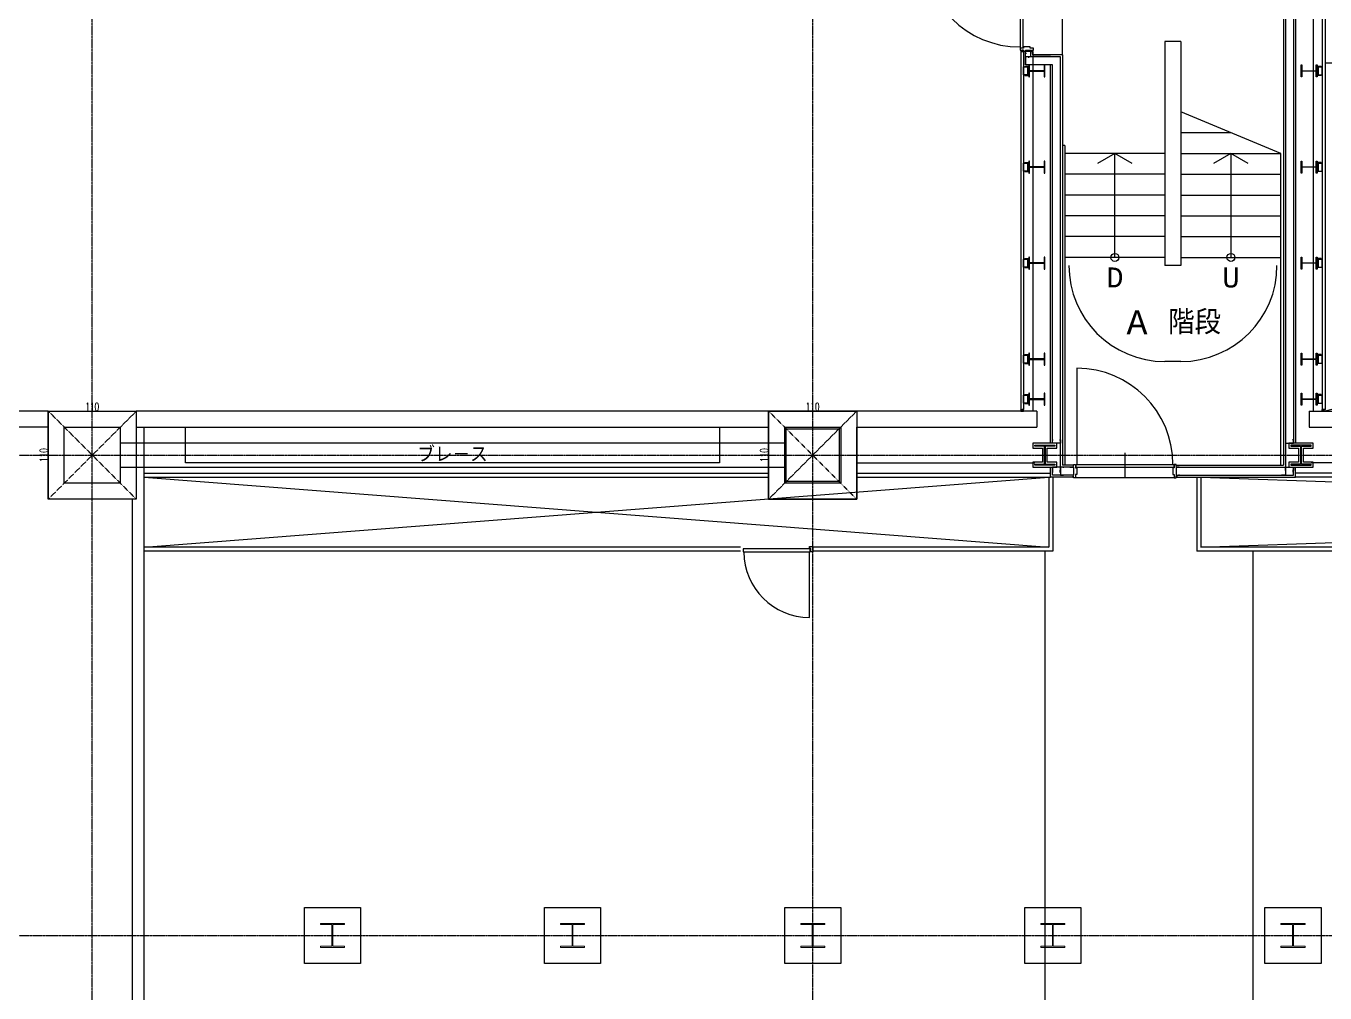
# Model space of a CAD drawing. Header units: millimetres. Extents: x -21841 to 195597, y -1659 to 112111.
# Drawn here: x 1777 to 3400, y 18078 to 19286 of the extents above; entities that cross this region are included whole.
import ezdxf
from ezdxf.enums import TextEntityAlignment as Align

# ---------------------------------------------------------------- set-up
doc = ezdxf.new("R2010")
doc.units = ezdxf.units.MM
doc.linetypes.add('X-N-FAB-L10$0$COL-CEN-LIN', pattern=[3.25, 2.5, -0.25, 0.25, -0.25])
doc.linetypes.add('X-N-FAB-L10$0$HIDDEN', pattern=[0.375, 0.25, -0.125])
for name, color, linetype in [('0-FMCS', 6, 'Continuous'), ('0-XREF', 7, 'Continuous'), ('X-N-FAB-L10$0$0-NC', 8, 'Continuous'), ('X-N-FAB-L10$0$0-ND', 8, 'Continuous'), ('X-N-FAB-L10$0$08', 8, 'Continuous'), ('X-N-FAB-L10$0$CCL', 8, 'X-N-FAB-L10$0$COL-CEN-LIN'), ('X-N-FAB-L10$0$COL', 8, 'Continuous'), ('X-N-FAB-L10$0$COL-S', 8, 'Continuous'), ('X-N-FAB-L10$0$WALL-P', 8, 'Continuous'), ('X-N-FAB-L10$0$WALL-RC', 8, 'Continuous')]:
    doc.layers.add(name, color=color, linetype=linetype)
doc.layers.add('X-N-FAB-L10$0$STEEL1', color=8, linetype='Continuous', lineweight=0)
doc.styles.add('X-N-FAB-L10$0$ATS', font='monotxt.shx', dxfattribs={"bigfont": 'BIGFONT.shx'})
doc.styles.add('X-N-FAB-L10$0$CHINA', font='simplex.shx', dxfattribs={"width": 0.75, "bigfont": 'chineset.shx'})
doc.styles.add('X-N-FAB-L10$0$COL-NUM', font='romanc')
doc.styles.add('X-N-FAB-L10$0$DIM', font='simplex.shx', dxfattribs={"width": 0.67, "bigfont": 'chineset.shx'})
doc.dimstyles.new('X-N-FAB-L10$0$JJP_005_defpoint', dxfattribs={"dimtxt": 20, "dimasz": 0.5, "dimexe": 0.5, "dimexo": 0.5, "dimgap": 0.5, "dimtad": 1, "dimdsep": 46, "dimtxsty": 'X-N-FAB-L10$0$DIM', "dimblk": 'X-N-FAB-L10$0$_None', "dimcen": 10, "dimclrd": 256, "dimclre": 256, "dimclrt": 256, "dimadec": 0, "dimazin": 0, "dimtfac": 1, "dimtix": 1, "dimtmove": 2, "dimatfit": 3, "dimldrblk": 'X-N-FAB-L10$0$_None', "dimfxl": 0.5, "dimtolj": 1, "dimtzin": 0, "dimarcsym": 0})

# ---------------------------------------------------------------- blocks, each defined once
blk = doc.blocks.new('*D1135')
at = {"layer": 'DEFPOINTS', "lineweight": -2, "transparency": 16777216}
blk.add_line((1805, 18805), (1915, 18805), dxfattribs=at)
at = {"layer": 'DEFPOINTS', "color": 0, "transparency": 16777216}
for p in [(1805, 18805), (1915, 18805), (1915, 18805)]:
    blk.add_point(p, dxfattribs=at)
at = {"layer": 'DEFPOINTS', "transparency": 16777216, "insert": (1860, 18810.5), "char_height": 10, "attachment_point": 5, "style": 'X-N-FAB-L10$0$DIM'}
blk.add_mtext('\\A1;110', dxfattribs=at)
blk = doc.blocks.new('X-N-FAB-L10$0$_None')
blk = doc.blocks.new('*D1136')
at = {"layer": 'DEFPOINTS', "lineweight": -2, "transparency": 16777216}
blk.add_line((1805, 18805), (1805, 18695), dxfattribs=at)
at = {"layer": 'DEFPOINTS', "color": 0, "transparency": 16777216}
for p in [(1805, 18805), (1805, 18695), (1805, 18695)]:
    blk.add_point(p, dxfattribs=at)
at = {"layer": 'DEFPOINTS', "transparency": 16777216, "insert": (1799.5, 18750), "char_height": 10, "attachment_point": 5, "rotation": 90, "style": 'X-N-FAB-L10$0$DIM'}
blk.add_mtext('\\A1;110', dxfattribs=at)
blk = doc.blocks.new('*D1137')
at = {"layer": 'DEFPOINTS', "lineweight": -2, "transparency": 16777216}
blk.add_line((2705, 18805), (2815, 18805), dxfattribs=at)
at = {"layer": 'DEFPOINTS', "color": 0, "transparency": 16777216}
for p in [(2705, 18805), (2815, 18805), (2815, 18805)]:
    blk.add_point(p, dxfattribs=at)
at = {"layer": 'DEFPOINTS', "transparency": 16777216, "insert": (2760, 18810.5), "char_height": 10, "attachment_point": 5, "style": 'X-N-FAB-L10$0$DIM'}
blk.add_mtext('\\A1;110', dxfattribs=at)
blk = doc.blocks.new('*D1138')
at = {"layer": 'DEFPOINTS', "lineweight": -2, "transparency": 16777216}
blk.add_line((2705, 18805), (2705, 18695), dxfattribs=at)
at = {"layer": 'DEFPOINTS', "color": 0, "transparency": 16777216}
for p in [(2705, 18805), (2705, 18695), (2705, 18695)]:
    blk.add_point(p, dxfattribs=at)
at = {"layer": 'DEFPOINTS', "transparency": 16777216, "insert": (2699.5, 18750), "char_height": 10, "attachment_point": 5, "rotation": 90, "style": 'X-N-FAB-L10$0$DIM'}
blk.add_mtext('\\A1;110', dxfattribs=at)
blk = doc.blocks.new('X-N-FAB-L10')
at = {"layer": 'DEFPOINTS', "color": 8, "linetype": 'X-N-FAB-L10$0$HIDDEN', "ltscale": 0.1}
for p, q in [((1915, 18805), (1805, 18695)), ((1805, 18805), (1915, 18695)), ((1915, 18805), (1805, 18695)), ((1805, 18805), (1915, 18695)), ((2815, 18805), (2705, 18695)), ((2705, 18805), (2815, 18695)), ((2815, 18805), (2705, 18695)), ((2705, 18805), (2815, 18695))]:
    blk.add_line(p, q, dxfattribs=at)
at = {"layer": 'DEFPOINTS', "color": 8}
for p, q in [((1805, 18805), (1915, 18805)), ((1805, 18805), (1805, 18695)), ((2705, 18805), (2815, 18805)), ((2705, 18805), (2705, 18695))]:
    blk.add_line(p, q, dxfattribs=at)
at = {"layer": 'X-N-FAB-L10$0$08', "color": 8}
for p, q in [((3396.5, 19446.5), (3396.5, 18807)), ((3400, 19450), (3400, 18807)), ((3350.5, 19392.5), (3350.5, 18735)), ((3360.5, 19402.5), (3360.5, 18765)), ((3363, 19405), (3363, 18765)), ((3019, 19381), (3019, 19259)), ((3023, 19259), (3023, 19381)), ((3072, 19250), (3072, 19390)), ((3348, 19390), (3348, 18737.5)), ((3385, 19390), (3385, 18805)), ((5760, 19375), (3400, 18805)), ((3220, 19267), (3200, 19267)), ((3200, 19267), (3200, 19137)), ((3220, 19267), (3220, 19179)), ((3019, 19259), (3023, 19259)), ((3023.5, 19258.5), (3019, 19258.5)), ((3019, 19258.5), (3019, 19256)), ((3019, 19256), (3021.5, 19256)), ((3020, 19256), (3021.5, 19256)), ((3020, 19254.5), (3020, 18807)), ((3020, 19254.5), (3023.5, 19254.5)), ((3035, 19254.5), (3020, 19254.5)), ((3021.5, 19254.5), (3020, 19254.5)), ((3021.5, 19256), (3021.5, 19254.5)), ((3021.5, 19256), (3023.5, 19254.5)), ((3023.5, 19256), (3021.5, 19256)), ((3021.5, 19256), (3021.5, 19254.5)), ((3021.5, 19254.5), (3023.5, 19254.5)), ((3031.5, 19260), (3023.5, 19260)), ((3023.5, 19260), (3023.5, 19258.5)), ((3023.5, 19254.5), (3023.5, 19256)), ((3023.5, 19254.5), (3023.5, 18807)), ((3026, 19237.5), (3026, 19256)), ((3026, 19252), (3026, 19256)), ((3026, 19256), (3032.5, 19256)), ((3027, 19252), (3026, 19252)), ((3069.5, 19247.5), (3026, 19247.5)), ((3030, 19247.5), (3026, 19247.5)), ((3026, 19247.5), (3026, 19237.5)), ((3030, 19246.5), (3030, 19247.5)), ((3031.5, 19258.5), (3031.5, 19260)), ((3036, 19258.5), (3031.5, 19258.5)), ((3032.5, 19252), (3031.5, 19252)), ((3032.5, 19247.5), (3032.5, 19256)), ((3032.5, 19256), (3032.5, 19252)), ((3033.5, 19256), (3036, 19256)), ((3035, 19250), (3035, 19256)), ((3035, 19254.5), (3035, 18805)), ((3035, 19250), (3035, 19254.5)), ((3035, 19250), (3057, 19250)), ((3072, 19250), (3035, 19250)), ((3036, 19256), (3036, 19258.5)), ((3069.5, 18735), (3069.5, 19247.5)), ((3072, 19250), (3072, 18737.5)), ((3023.5, 19225), (3023.5, 19235)), ((3023.5, 19235), (3028.5, 19235)), ((3025, 19235.6), (3030, 19235.6)), ((3025, 19235), (3025, 19235.6)), ((3029.4, 19235), (3025, 19235)), ((3059.5, 19237.5), (3026, 19237.5)), ((3026, 19237.5), (3030, 19237.5)), ((3028.5, 19235), (3028.5, 19225)), ((3029.4, 19230.6), (3029.4, 19235)), ((3030, 19230.6), (3029.4, 19230.6)), ((3030, 19237.5), (3030, 19238.5)), ((3030, 19237.5), (3030, 19222.5)), ((3030.9, 19237.5), (3030, 19237.5)), ((3030, 19235.6), (3030, 19230.6)), ((3030.9, 19230.3), (3030.9, 19237.5)), ((3049.1, 19230.3), (3030.9, 19230.3)), ((3030.9, 19222.5), (3030.9, 19229.7)), ((3030.9, 19229.7), (3049.1, 19229.7)), ((3050, 19237.5), (3049.1, 19237.5)), ((3049.1, 19237.5), (3049.1, 19230.3)), ((3049.1, 19229.7), (3049.1, 19222.5)), ((3050, 19222.5), (3050, 19237.5)), ((3057, 18765), (3057, 19237.5)), ((3059.5, 18765), (3059.5, 19237.5)), ((3370, 19222.5), (3370, 19237.5)), ((3370, 19237.5), (3370.9, 19237.5)), ((3370.9, 19237.5), (3370.9, 19230.3)), ((3370.9, 19230.3), (3389.1, 19230.3)), ((3389.1, 19229.7), (3370.9, 19229.7)), ((3370.9, 19229.7), (3370.9, 19222.5)), ((3389.1, 19230.3), (3389.1, 19237.5)), ((3389.1, 19237.5), (3390, 19237.5)), ((3389.1, 19222.5), (3389.1, 19229.7)), ((3390, 19237.5), (3390, 19222.5)), ((3395, 19235.6), (3390, 19235.6)), ((3390, 19235.6), (3390, 19230.6)), ((3390, 19230.6), (3390.6, 19230.6)), ((3390.6, 19230.6), (3390.6, 19235)), ((3390.6, 19235), (3395, 19235)), ((3391.5, 19235), (3391.5, 19225)), ((3396.5, 19235), (3391.5, 19235)), ((3395, 19235), (3395, 19235.6)), ((3396.5, 19225), (3396.5, 19235)), ((3400, 19240), (3610, 19240)), ((3028.5, 19225), (3023.5, 19225)), ((3029.4, 19225), (3025, 19225)), ((3025, 19225), (3025, 19224.4)), ((3025, 19224.4), (3030, 19224.4)), ((3030, 19229.4), (3029.4, 19229.4)), ((3029.4, 19229.4), (3029.4, 19225)), ((3030, 19224.4), (3030, 19229.4)), ((3030, 19222.5), (3030.9, 19222.5)), ((3049.1, 19222.5), (3050, 19222.5)), ((3370.9, 19222.5), (3370, 19222.5)), ((3390, 19222.5), (3389.1, 19222.5)), ((3390, 19224.4), (3390, 19229.4)), ((3390, 19229.4), (3390.6, 19229.4)), ((3395, 19224.4), (3390, 19224.4)), ((3390.6, 19229.4), (3390.6, 19225)), ((3390.6, 19225), (3395, 19225)), ((3391.5, 19225), (3396.5, 19225)), ((3395, 19225), (3395, 19224.4)), ((3345, 19127), (3220, 19179)), ((3220, 19179), (3220, 18987)), ((3220, 19153), (3282.5, 19153)), ((3075, 19137), (3072, 19137)), ((3075, 19137), (3075, 18737.5)), ((3200, 19137), (3200, 18987)), ((3030, 19117.5), (3030, 19102.5)), ((3030.9, 19117.5), (3030, 19117.5)), ((3030.9, 19110.3), (3030.9, 19117.5)), ((3050, 19117.5), (3049.1, 19117.5)), ((3049.1, 19117.5), (3049.1, 19110.3)), ((3050, 19102.5), (3050, 19117.5)), ((3200, 19127), (3075, 19127)), ((3137.5, 19127), (3115.849, 19114.5)), ((3137.5, 18997), (3137.5, 19127)), ((3159.151, 19114.5), (3137.5, 19127)), ((3220, 19127), (3345, 19127)), ((3282.5, 19127), (3260.849, 19114.5)), ((3282.5, 19127), (3282.5, 18997)), ((3304.151, 19114.5), (3282.5, 19127)), ((3345, 18737.5), (3345, 19127)), ((3370, 19102.5), (3370, 19117.5)), ((3370, 19117.5), (3370.9, 19117.5)), ((3370.9, 19117.5), (3370.9, 19110.3)), ((3389.1, 19110.3), (3389.1, 19117.5)), ((3389.1, 19117.5), (3390, 19117.5)), ((3390, 19117.5), (3390, 19102.5)), ((3023.5, 19105), (3023.5, 19115)), ((3023.5, 19115), (3028.5, 19115)), ((3028.5, 19105), (3023.5, 19105)), ((3025, 19115.6), (3030, 19115.6)), ((3025, 19115), (3025, 19115.6)), ((3029.4, 19115), (3025, 19115)), ((3029.4, 19105), (3025, 19105)), ((3025, 19105), (3025, 19104.4)), ((3025, 19104.4), (3030, 19104.4)), ((3028.5, 19115), (3028.5, 19105)), ((3029.4, 19110.6), (3029.4, 19115)), ((3030, 19110.6), (3029.4, 19110.6)), ((3030, 19109.4), (3029.4, 19109.4)), ((3029.4, 19109.4), (3029.4, 19105)), ((3030, 19115.6), (3030, 19110.6)), ((3030, 19104.4), (3030, 19109.4)), ((3030, 19102.5), (3030.9, 19102.5)), ((3049.1, 19110.3), (3030.9, 19110.3)), ((3030.9, 19102.5), (3030.9, 19109.7)), ((3030.9, 19109.7), (3049.1, 19109.7)), ((3049.1, 19109.7), (3049.1, 19102.5)), ((3049.1, 19102.5), (3050, 19102.5)), ((3200, 19101), (3075, 19101)), ((3220, 19101), (3345, 19101)), ((3370.9, 19102.5), (3370, 19102.5)), ((3370.9, 19110.3), (3389.1, 19110.3)), ((3389.1, 19109.7), (3370.9, 19109.7)), ((3370.9, 19109.7), (3370.9, 19102.5)), ((3389.1, 19102.5), (3389.1, 19109.7)), ((3390, 19102.5), (3389.1, 19102.5)), ((3395, 19115.6), (3390, 19115.6)), ((3390, 19115.6), (3390, 19110.6)), ((3390, 19110.6), (3390.6, 19110.6)), ((3390, 19104.4), (3390, 19109.4)), ((3390, 19109.4), (3390.6, 19109.4)), ((3395, 19104.4), (3390, 19104.4)), ((3390.6, 19110.6), (3390.6, 19115)), ((3390.6, 19115), (3395, 19115)), ((3390.6, 19109.4), (3390.6, 19105)), ((3390.6, 19105), (3395, 19105)), ((3391.5, 19115), (3391.5, 19105)), ((3396.5, 19115), (3391.5, 19115)), ((3391.5, 19105), (3396.5, 19105)), ((3395, 19115), (3395, 19115.6)), ((3395, 19105), (3395, 19104.4)), ((3396.5, 19105), (3396.5, 19115)), ((3200, 19075), (3075, 19075)), ((3220, 19075), (3345, 19075)), ((3200, 19049), (3075, 19049)), ((3220, 19049), (3345, 19049)), ((3200, 19023), (3075, 19023)), ((3220, 19023), (3345, 19023)), ((3023.5, 18985), (3023.5, 18995)), ((3023.5, 18995), (3028.5, 18995)), ((3025, 18995.6), (3030, 18995.6)), ((3025, 18995), (3025, 18995.6)), ((3029.4, 18995), (3025, 18995)), ((3028.5, 18995), (3028.5, 18985)), ((3029.4, 18990.6), (3029.4, 18995)), ((3030, 18990.6), (3029.4, 18990.6)), ((3030, 18989.4), (3029.4, 18989.4)), ((3029.4, 18989.4), (3029.4, 18985)), ((3030, 18997.5), (3030, 18982.5)), ((3030.9, 18997.5), (3030, 18997.5)), ((3030, 18995.6), (3030, 18990.6)), ((3030, 18984.4), (3030, 18989.4)), ((3030.9, 18990.3), (3030.9, 18997.5)), ((3049.1, 18990.3), (3030.9, 18990.3)), ((3030.9, 18982.5), (3030.9, 18989.7)), ((3030.9, 18989.7), (3049.1, 18989.7)), ((3050, 18997.5), (3049.1, 18997.5)), ((3049.1, 18997.5), (3049.1, 18990.3)), ((3049.1, 18989.7), (3049.1, 18982.5)), ((3050, 18982.5), (3050, 18997.5)), ((3200, 18997), (3075, 18997)), ((3220, 18987), (3200, 18987)), ((3220, 18997), (3345, 18997)), ((3370, 18982.5), (3370, 18997.5)), ((3370, 18997.5), (3370.9, 18997.5)), ((3370.9, 18997.5), (3370.9, 18990.3)), ((3370.9, 18990.3), (3389.1, 18990.3)), ((3389.1, 18989.7), (3370.9, 18989.7)), ((3370.9, 18989.7), (3370.9, 18982.5)), ((3389.1, 18990.3), (3389.1, 18997.5)), ((3389.1, 18997.5), (3390, 18997.5)), ((3389.1, 18982.5), (3389.1, 18989.7)), ((3390, 18997.5), (3390, 18982.5)), ((3395, 18995.6), (3390, 18995.6)), ((3390, 18995.6), (3390, 18990.6)), ((3390, 18990.6), (3390.6, 18990.6)), ((3390, 18984.4), (3390, 18989.4)), ((3390, 18989.4), (3390.6, 18989.4)), ((3390.6, 18990.6), (3390.6, 18995)), ((3390.6, 18995), (3395, 18995)), ((3390.6, 18989.4), (3390.6, 18985)), ((3391.5, 18995), (3391.5, 18985)), ((3396.5, 18995), (3391.5, 18995)), ((3395, 18995), (3395, 18995.6)), ((3396.5, 18985), (3396.5, 18995)), ((3028.5, 18985), (3023.5, 18985)), ((3029.4, 18985), (3025, 18985)), ((3025, 18985), (3025, 18984.4)), ((3025, 18984.4), (3030, 18984.4)), ((3030, 18982.5), (3030.9, 18982.5)), ((3049.1, 18982.5), (3050, 18982.5)), ((3370.9, 18982.5), (3370, 18982.5)), ((3390, 18982.5), (3389.1, 18982.5)), ((3395, 18984.4), (3390, 18984.4)), ((3390.6, 18985), (3395, 18985)), ((3391.5, 18985), (3396.5, 18985)), ((3395, 18985), (3395, 18984.4)), ((3023.5, 18865), (3023.5, 18875)), ((3023.5, 18875), (3028.5, 18875)), ((3025, 18875.6), (3030, 18875.6)), ((3025, 18875), (3025, 18875.6)), ((3029.4, 18875), (3025, 18875)), ((3028.5, 18875), (3028.5, 18865)), ((3029.4, 18870.6), (3029.4, 18875)), ((3030, 18877.5), (3030, 18862.5)), ((3030.9, 18877.5), (3030, 18877.5)), ((3030, 18875.6), (3030, 18870.6)), ((3030.9, 18870.3), (3030.9, 18877.5)), ((3050, 18877.5), (3049.1, 18877.5)), ((3049.1, 18877.5), (3049.1, 18870.3)), ((3050, 18862.5), (3050, 18877.5)), ((3370, 18862.5), (3370, 18877.5)), ((3370, 18877.5), (3370.9, 18877.5)), ((3370.9, 18877.5), (3370.9, 18870.3)), ((3389.1, 18870.3), (3389.1, 18877.5)), ((3389.1, 18877.5), (3390, 18877.5)), ((3390, 18877.5), (3390, 18862.5)), ((3395, 18875.6), (3390, 18875.6)), ((3390, 18875.6), (3390, 18870.6)), ((3390.6, 18870.6), (3390.6, 18875)), ((3390.6, 18875), (3395, 18875)), ((3391.5, 18875), (3391.5, 18865)), ((3396.5, 18875), (3391.5, 18875)), ((3395, 18875), (3395, 18875.6)), ((3396.5, 18865), (3396.5, 18875)), ((3028.5, 18865), (3023.5, 18865)), ((3029.4, 18865), (3025, 18865)), ((3025, 18865), (3025, 18864.4)), ((3025, 18864.4), (3030, 18864.4)), ((3030, 18870.6), (3029.4, 18870.6)), ((3030, 18869.4), (3029.4, 18869.4)), ((3029.4, 18869.4), (3029.4, 18865)), ((3030, 18864.4), (3030, 18869.4)), ((3030, 18862.5), (3030.9, 18862.5)), ((3049.1, 18870.3), (3030.9, 18870.3)), ((3030.9, 18862.5), (3030.9, 18869.7)), ((3030.9, 18869.7), (3049.1, 18869.7)), ((3049.1, 18869.7), (3049.1, 18862.5)), ((3049.1, 18862.5), (3050, 18862.5)), ((3090, 18858.5), (3090, 18738.5)), ((3220, 18867), (3200, 18867)), ((3370.9, 18862.5), (3370, 18862.5)), ((3370.9, 18870.3), (3389.1, 18870.3)), ((3389.1, 18869.7), (3370.9, 18869.7)), ((3370.9, 18869.7), (3370.9, 18862.5)), ((3389.1, 18862.5), (3389.1, 18869.7)), ((3390, 18862.5), (3389.1, 18862.5)), ((3390, 18870.6), (3390.6, 18870.6)), ((3390, 18864.4), (3390, 18869.4)), ((3390, 18869.4), (3390.6, 18869.4)), ((3395, 18864.4), (3390, 18864.4)), ((3390.6, 18869.4), (3390.6, 18865)), ((3390.6, 18865), (3395, 18865)), ((3391.5, 18865), (3396.5, 18865)), ((3395, 18865), (3395, 18864.4)), ((3023.5, 18815), (3023.5, 18825)), ((3023.5, 18825), (3028.5, 18825)), ((3025, 18825.6), (3030, 18825.6)), ((3025, 18825), (3025, 18825.6)), ((3029.4, 18825), (3025, 18825)), ((3028.5, 18825), (3028.5, 18815)), ((3029.4, 18820.6), (3029.4, 18825)), ((3030, 18827.5), (3030, 18812.5)), ((3030.9, 18827.5), (3030, 18827.5)), ((3030, 18825.6), (3030, 18820.6)), ((3030.9, 18820.3), (3030.9, 18827.5)), ((3050, 18827.5), (3049.1, 18827.5)), ((3049.1, 18827.5), (3049.1, 18820.3)), ((3050, 18812.5), (3050, 18827.5)), ((3370, 18812.5), (3370, 18827.5)), ((3370, 18827.5), (3370.9, 18827.5)), ((3370.9, 18827.5), (3370.9, 18820.3)), ((3389.1, 18820.3), (3389.1, 18827.5)), ((3389.1, 18827.5), (3390, 18827.5)), ((3390, 18827.5), (3390, 18812.5)), ((3395, 18825.6), (3390, 18825.6)), ((3390, 18825.6), (3390, 18820.6)), ((3390.6, 18820.6), (3390.6, 18825)), ((3390.6, 18825), (3395, 18825)), ((3391.5, 18825), (3391.5, 18815)), ((3396.5, 18825), (3391.5, 18825)), ((3395, 18825), (3395, 18825.6)), ((3396.5, 18815), (3396.5, 18825)), ((3028.5, 18815), (3023.5, 18815)), ((3029.4, 18815), (3025, 18815)), ((3025, 18815), (3025, 18814.4)), ((3025, 18814.4), (3030, 18814.4)), ((3030, 18820.6), (3029.4, 18820.6)), ((3030, 18819.4), (3029.4, 18819.4)), ((3029.4, 18819.4), (3029.4, 18815)), ((3030, 18814.4), (3030, 18819.4)), ((3030, 18812.5), (3030.9, 18812.5)), ((3049.1, 18820.3), (3030.9, 18820.3)), ((3030.9, 18812.5), (3030.9, 18819.7)), ((3030.9, 18819.7), (3049.1, 18819.7)), ((3049.1, 18819.7), (3049.1, 18812.5)), ((3049.1, 18812.5), (3050, 18812.5)), ((3370.9, 18812.5), (3370, 18812.5)), ((3370.9, 18820.3), (3389.1, 18820.3)), ((3389.1, 18819.7), (3370.9, 18819.7)), ((3370.9, 18819.7), (3370.9, 18812.5)), ((3389.1, 18812.5), (3389.1, 18819.7)), ((3390, 18812.5), (3389.1, 18812.5)), ((3390, 18820.6), (3390.6, 18820.6)), ((3390, 18814.4), (3390, 18819.4)), ((3390, 18819.4), (3390.6, 18819.4)), ((3395, 18814.4), (3390, 18814.4)), ((3390.6, 18819.4), (3390.6, 18815)), ((3390.6, 18815), (3395, 18815)), ((3391.5, 18815), (3396.5, 18815)), ((3395, 18815), (3395, 18814.4)), ((3040, 18805), (1915, 18805)), ((3020, 18807), (3023.5, 18807)), ((3020, 18807), (3021.5, 18807)), ((3020, 18805), (3023.5, 18805)), ((3021.5, 18805), (3020, 18805)), ((3021.5, 18807), (3021.5, 18805)), ((3021.5, 18807), (3023.5, 18805)), ((3023.5, 18807), (3021.5, 18807)), ((3021.5, 18807), (3021.5, 18805)), ((3021.5, 18805), (3023.5, 18805)), ((3023.5, 18805), (3023.5, 18807)), ((3040, 18805), (3040, 18785)), ((3380, 18805), (5780, 18805)), ((3380, 18805), (3380, 18785)), ((3400, 18807), (3396.5, 18807)), ((3398.5, 18807), (3396.5, 18805)), ((3396.5, 18805), (3396.5, 18807)), ((3396.5, 18807), (3398.5, 18807)), ((3400, 18805), (3396.5, 18805)), ((3398.5, 18805), (3396.5, 18805)), ((3398.5, 18807), (3398.5, 18805)), ((3400, 18807), (3398.5, 18807)), ((3398.5, 18807), (3398.5, 18805)), ((3398.5, 18805), (3400, 18805)), ((1915, 18785), (2705, 18785)), ((1976.5, 18740.5), (1976.5, 18785)), ((2643.5, 18785), (2643.5, 18740.5)), ((2705, 18785), (2705, 18695)), ((2725, 18715), (2725, 18785)), ((2725, 18785), (2795, 18785)), ((2727, 18717), (2727, 18783)), ((2727, 18783), (2793, 18783)), ((2793, 18783), (2793, 18717)), ((2795, 18785), (2795, 18715)), ((2815, 18785), (3040, 18785)), ((2815, 18695), (2815, 18785)), ((3380, 18785), (3605, 18785)), ((2725, 18765), (1895, 18765)), ((1895, 18765), (1895, 18735)), ((2725, 18735), (2725, 18765)), ((3065, 18765), (3035, 18765)), ((3035, 18765), (3035, 18758.6)), ((3037.5, 18761.1), (3037.5, 18762.5)), ((3037.5, 18762.5), (3062.5, 18762.5)), ((3049.55, 18761.1), (3037.5, 18761.1)), ((3049.55, 18738.9), (3049.55, 18761.1)), ((3062.5, 18761.1), (3050.45, 18761.1)), ((3050.45, 18761.1), (3050.45, 18738.9)), ((3059.5, 18765), (3059.5, 18769)), ((3059.5, 18769), (3060.5, 18769)), ((3069.5, 18765), (3059.5, 18765)), ((3062.5, 18762.5), (3062.5, 18761.1)), ((3065, 18758.6), (3065, 18765)), ((3068.5, 18769), (3069.5, 18769)), ((3069.5, 18769), (3069.5, 18765)), ((3351.5, 18769), (3350.5, 18769)), ((3350.5, 18769), (3350.5, 18765)), ((3350.5, 18765), (3360.5, 18765)), ((3385, 18765), (3355, 18765)), ((3355, 18765), (3355, 18758.6)), ((3382.5, 18762.5), (3357.5, 18762.5)), ((3357.5, 18762.5), (3357.5, 18761.1)), ((3357.5, 18761.1), (3369.55, 18761.1)), ((3360.5, 18769), (3359.5, 18769)), ((3360.5, 18765), (3360.5, 18769)), ((3369.55, 18761.1), (3369.55, 18738.9)), ((3370.45, 18738.9), (3370.45, 18761.1)), ((3370.45, 18761.1), (3382.5, 18761.1)), ((3382.5, 18761.1), (3382.5, 18762.5)), ((3385, 18758.6), (3385, 18765)), ((3035, 18758.6), (3047.05, 18758.6)), ((3047.05, 18758.6), (3047.05, 18741.4)), ((3052.95, 18741.4), (3052.95, 18758.6)), ((3052.95, 18758.6), (3065, 18758.6)), ((3150, 18752.9), (3150, 18722.5)), ((3355, 18758.6), (3367.05, 18758.6)), ((3367.05, 18758.6), (3367.05, 18741.4)), ((3372.95, 18741.4), (3372.95, 18758.6)), ((3372.95, 18758.6), (3385, 18758.6)), ((1895, 18735), (2725, 18735)), ((1925, 18727.5), (2705, 18727.5)), ((2643.5, 18740.5), (1976.5, 18740.5)), ((2815, 18740.5), (3037.5, 18740.5)), ((2815, 18727.5), (3057, 18727.5)), ((3047.05, 18741.4), (3035, 18741.4)), ((3035, 18741.4), (3035, 18735)), ((3035, 18735), (3065, 18735)), ((3037.5, 18737.5), (3037.5, 18738.9)), ((3037.5, 18738.9), (3049.55, 18738.9)), ((3062.5, 18737.5), (3037.5, 18737.5)), ((3050.45, 18738.9), (3062.5, 18738.9)), ((3065, 18741.4), (3052.95, 18741.4)), ((3057, 18722.5), (3057, 18735)), ((3059.5, 18725), (3059.5, 18735)), ((3069.5, 18735), (3059.5, 18735)), ((3059.5, 18735), (3059.5, 18731)), ((3059.5, 18731), (3060.5, 18731)), ((3059.5, 18725), (3059.5, 18729)), ((3059.5, 18729), (3060.5, 18729)), ((3062.5, 18738.9), (3062.5, 18737.5)), ((3065, 18735), (3065, 18741.4)), ((3068.5, 18731), (3069.5, 18731)), ((3068.5, 18729), (3069.5, 18729)), ((3086, 18735), (3069.5, 18735)), ((3073.5, 18735), (3069.5, 18735)), ((3069.5, 18735), (3069.5, 18725)), ((3069.5, 18731), (3069.5, 18735)), ((3069.5, 18729), (3069.5, 18725)), ((3086, 18737.5), (3072, 18737.5)), ((3073.5, 18734), (3073.5, 18735)), ((3082, 18734), (3082, 18735)), ((3082, 18735), (3086, 18735)), ((3086, 18736), (3086, 18738.5)), ((3086, 18738.5), (3088.5, 18738.5)), ((3086, 18735), (3086, 18725)), ((3088.5, 18738.5), (3088.5, 18734)), ((3088.5, 18734), (3090, 18734)), ((3089, 18738.5), (3211, 18738.5)), ((3089, 18734.5), (3089, 18738.5)), ((3211, 18734.5), (3089, 18734.5)), ((3090, 18734), (3090, 18726)), ((3211.5, 18734), (3210, 18734)), ((3210, 18734), (3210, 18726)), ((3211, 18738.5), (3211, 18734.5)), ((3214, 18738.5), (3211.5, 18738.5)), ((3211.5, 18738.5), (3211.5, 18734)), ((3214, 18736), (3214, 18738.5)), ((3214, 18737.5), (3348, 18737.5)), ((3214, 18735), (3350.5, 18735)), ((3218, 18735), (3214, 18735)), ((3214, 18735), (3214, 18725)), ((3218, 18734), (3218, 18735)), ((3346.5, 18734), (3346.5, 18735)), ((3346.5, 18735), (3350.5, 18735)), ((3350.5, 18731), (3350.5, 18735)), ((3350.5, 18735), (3360.5, 18735)), ((3350.5, 18735), (3350.5, 18725)), ((3351.5, 18731), (3350.5, 18731)), ((3351.5, 18729), (3350.5, 18729)), ((3350.5, 18729), (3350.5, 18725)), ((3367.05, 18741.4), (3355, 18741.4)), ((3355, 18741.4), (3355, 18735)), ((3355, 18735), (3385, 18735)), ((3369.55, 18738.9), (3357.5, 18738.9)), ((3357.5, 18738.9), (3357.5, 18737.5)), ((3357.5, 18737.5), (3382.5, 18737.5)), ((3360.5, 18731), (3359.5, 18731)), ((3360.5, 18729), (3359.5, 18729)), ((3360.5, 18725), (3360.5, 18735)), ((3360.5, 18735), (3360.5, 18731)), ((3360.5, 18725), (3360.5, 18729)), ((3363, 18722.5), (3363, 18735)), ((3605, 18727.5), (3363, 18727.5)), ((3382.5, 18738.9), (3370.45, 18738.9)), ((3385, 18741.4), (3372.95, 18741.4)), ((3605, 18740.5), (3382.5, 18740.5)), ((3382.5, 18737.5), (3382.5, 18738.9)), ((3385, 18735), (3385, 18741.4)), ((1925, 18635), (3055, 18722.5)), ((1925, 18722.5), (3055, 18635)), ((1925, 18722.5), (2705, 18722.5)), ((2795, 18715), (2725, 18715)), ((2793, 18717), (2727, 18717)), ((2815, 18722.5), (3057, 18722.5)), ((3055, 18722.5), (3055, 18635)), ((3085, 18722.5), (3057, 18722.5)), ((3086, 18725), (3059.5, 18725)), ((3069.5, 18725), (3059.5, 18725)), ((3060, 18722.5), (3060, 18630)), ((3069.5, 18725), (3073.5, 18725)), ((3073.5, 18725), (3073.5, 18726)), ((3082, 18725), (3082, 18726)), ((3086, 18725), (3082, 18725)), ((3086, 18723.75), (3085, 18723.75)), ((3085, 18723.75), (3085, 18722.5)), ((3086, 18721.5), (3086, 18724)), ((3086, 18722.5), (3086, 18723.75)), ((3088.5, 18721.5), (3086, 18721.5)), ((3090, 18726), (3088.5, 18726)), ((3088.5, 18726), (3088.5, 18721.5)), ((3211.5, 18721.5), (3088.5, 18721.5)), ((3210, 18726), (3211.5, 18726)), ((3211.5, 18726), (3211.5, 18721.5)), ((3211.5, 18721.5), (3214, 18721.5)), ((3214, 18725), (3360.5, 18725)), ((3214, 18725), (3218, 18725)), ((3214, 18721.5), (3214, 18724)), ((3214, 18722.5), (3214, 18723.75)), ((3214, 18723.75), (3215, 18723.75)), ((3215, 18723.75), (3215, 18722.5)), ((3215, 18722.5), (3363, 18722.5)), ((3218, 18725), (3218, 18726)), ((3240, 18722.5), (3240, 18630)), ((3245, 18635), (5745, 18722.5)), ((3245, 18722.5), (5745, 18635)), ((3245, 18722.5), (3245, 18635)), ((3346.5, 18725), (3346.5, 18726)), ((3350.5, 18725), (3346.5, 18725)), ((3350.5, 18725), (3360.5, 18725)), ((3605, 18722.5), (3363, 18722.5)), ((2705, 18695), (2815, 18695)), ((2670, 18635), (1925, 18635)), ((2670, 18630), (1925, 18630)), ((2757, 18633), (2673, 18633)), ((2673, 18633), (2673, 18629)), ((2755.9, 18633.5), (2755.9, 18636)), ((2755.9, 18636), (2760, 18636)), ((2757.5, 18633.5), (2755.9, 18633.5)), ((2757, 18629), (2757, 18633)), ((2757.5, 18629), (2757.5, 18633.5)), ((2760, 18636), (2760, 18629)), ((3055, 18635), (2760, 18635)), ((3060, 18630), (2760, 18630)), ((3050, 18630), (3050, 16895)), ((4380, 18630), (3240, 18630)), ((4380, 18635), (3245, 18635)), ((3310, 18630), (3310, 16895)), ((2673, 18629), (2757, 18629)), ((2755.9, 18547.2), (2755.9, 18629)), ((2760, 18629), (2757.5, 18629))]:
    blk.add_line(p, q, dxfattribs=at)
for centre in [(3137.5, 18997), (3282.5, 18997)]:
    blk.add_circle(centre, 5, dxfattribs=at)
for centre, radius, start, end in [((3019, 19380), 120, 180, 270), ((3019.298, 19255.25), 1.027, 313.098184, 46.901816), ((3200, 18987), 120, 180, 270), ((3220, 18987), 120, 270, 0), ((3090, 18738.5), 120, 0, 90), ((3018.449, 18806), 1.845, 327.185166, 32.814834), ((3401.551, 18806), 1.845, 147.185166, 212.814834), ((3085.5, 18722.374), 0.516, 14.088272, 165.911728), ((3214.5, 18722.374), 0.516, 14.088272, 165.911728), ((2755.9, 18629), 81.8, 180, 270)]:
    blk.add_arc(centre, radius, start, end, dxfattribs=at)
at = {"layer": 'X-N-FAB-L10$0$CCL', "color": 8}
for p, q in [((1860, 10600), (1860, 19760)), ((2760, 10600), (2760, 19760)), ((-720, 18750), (27370, 18750)), ((-720, 18150), (27370, 18150))]:
    blk.add_line(p, q, dxfattribs=at)
at = {"layer": 'X-N-FAB-L10$0$COL', "color": 8, "ltscale": 0.1}
for p, q in [((1805, 18805), (1915, 18805)), ((1805, 18695), (1805, 18805)), ((1915, 18805), (1915, 18695)), ((2705, 18805), (2815, 18805)), ((2705, 18695), (2705, 18805)), ((2815, 18805), (2815, 18695)), ((1915, 18695), (1805, 18695)), ((2815, 18695), (2705, 18695))]:
    blk.add_line(p, q, dxfattribs=at)
at = {"layer": 'X-N-FAB-L10$0$COL', "color": 8}
for p, q in [((2125, 18185), (2195, 18185)), ((2125, 18115), (2125, 18185)), ((2195, 18185), (2195, 18115)), ((2425, 18185), (2495, 18185)), ((2425, 18115), (2425, 18185)), ((2495, 18185), (2495, 18115)), ((2725, 18185), (2795, 18185)), ((2725, 18115), (2725, 18185)), ((2795, 18185), (2795, 18115)), ((3025, 18185), (3095, 18185)), ((3025, 18115), (3025, 18185)), ((3095, 18185), (3095, 18115)), ((3325, 18185), (3395, 18185)), ((3325, 18115), (3325, 18185)), ((3395, 18185), (3395, 18115)), ((2195, 18115), (2125, 18115)), ((2495, 18115), (2425, 18115)), ((2795, 18115), (2725, 18115)), ((3095, 18115), (3025, 18115)), ((3395, 18115), (3325, 18115))]:
    blk.add_line(p, q, dxfattribs=at)
at = {"layer": 'X-N-FAB-L10$0$COL', "color": 8, "ltscale": 0.1}
for points in [[(1805, 18805), (1915, 18805), (1915, 18695), (1805, 18695)], [(2705, 18805), (2815, 18805), (2815, 18695), (2705, 18695)]]:
    blk.add_lwpolyline(points, close=True, dxfattribs=at)
at = {"layer": 'X-N-FAB-L10$0$COL', "color": 8}
for points in [[(2125, 18185), (2195, 18185), (2195, 18115), (2125, 18115)], [(2425, 18185), (2495, 18185), (2495, 18115), (2425, 18115)], [(2725, 18185), (2795, 18185), (2795, 18115), (2725, 18115)], [(3025, 18185), (3095, 18185), (3095, 18115), (3025, 18115)], [(3325, 18185), (3395, 18185), (3395, 18115), (3325, 18115)]]:
    blk.add_lwpolyline(points, close=True, dxfattribs=at)
at = {"layer": 'X-N-FAB-L10$0$COL-S', "color": 8}
for p, q in [((1825, 18785), (1895, 18785)), ((1825, 18715), (1825, 18785)), ((1825, 18785), (1895, 18785)), ((1825, 18715), (1825, 18785)), ((1895, 18785), (1895, 18715)), ((1895, 18785), (1895, 18715)), ((2725, 18785), (2795, 18785)), ((2725, 18715), (2725, 18785)), ((2725, 18785), (2795, 18785)), ((2725, 18715), (2725, 18785)), ((2795, 18785), (2795, 18715)), ((2795, 18785), (2795, 18715)), ((1895, 18715), (1825, 18715)), ((1895, 18715), (1825, 18715)), ((2795, 18715), (2725, 18715)), ((2795, 18715), (2725, 18715))]:
    blk.add_line(p, q, dxfattribs=at)
at = {"layer": 'X-N-FAB-L10$0$STEEL1', "color": 8}
for p, q in [((2145, 18165), (2175, 18165)), ((2145, 18163.5), (2145, 18165)), ((2159.5, 18163.5), (2145, 18163.5)), ((2159.5, 18136.5), (2159.5, 18163.5)), ((2175, 18163.5), (2160.5, 18163.5)), ((2160.5, 18163.5), (2160.5, 18136.5)), ((2175, 18165), (2175, 18163.5)), ((2445, 18165), (2475, 18165)), ((2445, 18163.5), (2445, 18165)), ((2459.5, 18163.5), (2445, 18163.5)), ((2459.5, 18136.5), (2459.5, 18163.5)), ((2475, 18163.5), (2460.5, 18163.5)), ((2460.5, 18163.5), (2460.5, 18136.5)), ((2475, 18165), (2475, 18163.5)), ((2745, 18165), (2775, 18165)), ((2745, 18163.5), (2745, 18165)), ((2759.5, 18163.5), (2745, 18163.5)), ((2759.5, 18136.5), (2759.5, 18163.5)), ((2775, 18163.5), (2760.5, 18163.5)), ((2760.5, 18163.5), (2760.5, 18136.5)), ((2775, 18165), (2775, 18163.5)), ((3045, 18165), (3075, 18165)), ((3045, 18163.5), (3045, 18165)), ((3059.5, 18163.5), (3045, 18163.5)), ((3059.5, 18136.5), (3059.5, 18163.5)), ((3075, 18163.5), (3060.5, 18163.5)), ((3060.5, 18163.5), (3060.5, 18136.5)), ((3075, 18165), (3075, 18163.5)), ((3345, 18165), (3375, 18165)), ((3345, 18163.5), (3345, 18165)), ((3359.5, 18163.5), (3345, 18163.5)), ((3359.5, 18136.5), (3359.5, 18163.5)), ((3375, 18163.5), (3360.5, 18163.5)), ((3360.5, 18163.5), (3360.5, 18136.5)), ((3375, 18165), (3375, 18163.5)), ((2145, 18135), (2145, 18136.5)), ((2145, 18136.5), (2159.5, 18136.5)), ((2175, 18135), (2145, 18135)), ((2160.5, 18136.5), (2175, 18136.5)), ((2175, 18136.5), (2175, 18135)), ((2445, 18135), (2445, 18136.5)), ((2445, 18136.5), (2459.5, 18136.5)), ((2475, 18135), (2445, 18135)), ((2460.5, 18136.5), (2475, 18136.5)), ((2475, 18136.5), (2475, 18135)), ((2745, 18135), (2745, 18136.5)), ((2745, 18136.5), (2759.5, 18136.5)), ((2775, 18135), (2745, 18135)), ((2760.5, 18136.5), (2775, 18136.5)), ((2775, 18136.5), (2775, 18135)), ((3045, 18135), (3045, 18136.5)), ((3045, 18136.5), (3059.5, 18136.5)), ((3075, 18135), (3045, 18135)), ((3060.5, 18136.5), (3075, 18136.5)), ((3075, 18136.5), (3075, 18135)), ((3345, 18135), (3345, 18136.5)), ((3345, 18136.5), (3359.5, 18136.5)), ((3375, 18135), (3345, 18135)), ((3360.5, 18136.5), (3375, 18136.5)), ((3375, 18136.5), (3375, 18135))]:
    blk.add_line(p, q, dxfattribs=at)
for points in [[(2145, 18165), (2175, 18165), (2175, 18163.5), (2160.5, 18163.5), (2160.5, 18136.5), (2175, 18136.5), (2175, 18135), (2145, 18135), (2145, 18136.5), (2159.5, 18136.5), (2159.5, 18163.5), (2145, 18163.5)], [(2445, 18165), (2475, 18165), (2475, 18163.5), (2460.5, 18163.5), (2460.5, 18136.5), (2475, 18136.5), (2475, 18135), (2445, 18135), (2445, 18136.5), (2459.5, 18136.5), (2459.5, 18163.5), (2445, 18163.5)], [(2745, 18165), (2775, 18165), (2775, 18163.5), (2760.5, 18163.5), (2760.5, 18136.5), (2775, 18136.5), (2775, 18135), (2745, 18135), (2745, 18136.5), (2759.5, 18136.5), (2759.5, 18163.5), (2745, 18163.5)], [(3045, 18165), (3075, 18165), (3075, 18163.5), (3060.5, 18163.5), (3060.5, 18136.5), (3075, 18136.5), (3075, 18135), (3045, 18135), (3045, 18136.5), (3059.5, 18136.5), (3059.5, 18163.5), (3045, 18163.5)], [(3345, 18165), (3375, 18165), (3375, 18163.5), (3360.5, 18163.5), (3360.5, 18136.5), (3375, 18136.5), (3375, 18135), (3345, 18135), (3345, 18136.5), (3359.5, 18136.5), (3359.5, 18163.5), (3345, 18163.5)]]:
    blk.add_lwpolyline(points, close=True, dxfattribs=at)
at = {"layer": 'X-N-FAB-L10$0$WALL-P', "color": 8}
for p, q in [((1925, 16094.5), (1925, 18785)), ((1910, 18695), (1910, 17605))]:
    blk.add_line(p, q, dxfattribs=at)
at = {"layer": 'X-N-FAB-L10$0$WALL-RC', "color": 8}
for p, q in [((1805, 18805), (1760, 18805)), ((1805, 18785), (1760, 18785))]:
    blk.add_line(p, q, dxfattribs=at)
at = {"layer": 'DEFPOINTS', "color": 8, "char_height": 10, "attachment_point": 5, "style": 'X-N-FAB-L10$0$DIM'}
for insert in [(1860, 18810.5), (2760, 18810.5)]:
    blk.add_mtext('\\A1;110', dxfattribs=dict(at, insert=insert))
at = {"layer": 'DEFPOINTS', "color": 8, "char_height": 10, "attachment_point": 5, "rotation": 90, "style": 'X-N-FAB-L10$0$DIM'}
for insert in [(1799.5, 18750), (2699.5, 18750)]:
    blk.add_mtext('\\A1;110', dxfattribs=dict(at, insert=insert))
at = {"layer": 'X-N-FAB-L10$0$0-NC', "color": 8, "style": 'X-N-FAB-L10$0$COL-NUM'}
for p in [(1860, 19880), (2760, 19880), (3660, 19880), (4560, 19880), (5460, 19880), (6360, 19880), (7260, 19880), (8160, 19880), (9060, 19880), (9960, 19880), (10860, 19880), (11760, 19880), (12660, 19880), (13560, 19880), (14460, 19880), (15360, 19880), (16260, 19880), (17160, 19880), (18060, 19880), (18960, 19880), (19860, 19880), (20760, 19880), (21660, 19880), (22560, 19880), (-840, 13950), (-840, 13350), (-840, 12750), (-840, 12150), (-840, 11550), (-840, 10750)]:
    blk.add_attdef('GRID-Y', text='', height=120, dxfattribs=at).set_placement(p, align=Align.MIDDLE_CENTER)
at = {"layer": 'X-N-FAB-L10$0$0-ND', "color": 8, "style": 'X-N-FAB-L10$0$CHINA'}
blk.add_attdef('NO', text='', height=33.333, dxfattribs=at).set_placement((23327.5, 11380), align=Align.MIDDLE)
at = {"layer": 'X-N-FAB-L10$0$08', "color": 8, "style": 'X-N-FAB-L10$0$ATS'}
for s, height, p in [('D', 25, (3137.5, 18972)), ('U', 25, (3282.5, 18972)), ('A 階段', 30, (3211.117, 18916.07)), ('ブレ－ス', 20, (2310, 18751))]:
    blk.add_text(s, height=height, dxfattribs=at).set_placement(p, align=Align.MIDDLE_CENTER)
at = {"layer": 'DEFPOINTS', "color": 8}
for base, p1, p2, picture, middle in [((1915, 18805), (1805, 18805), (1915, 18805), '*D1135', (1860, 18810.5)), ((2815, 18805), (2705, 18805), (2815, 18805), '*D1137', (2760, 18810.5))]:
    dim = blk.add_linear_dim(base=base, p1=p1, p2=p2, dimstyle='X-N-FAB-L10$0$JJP_005_defpoint', override={"dimtxt": 10}, dxfattribs=at)
    dim.commit()
    dim.dimension.update_dxf_attribs({"geometry": picture, "text_midpoint": middle})
for base, p1, p2, picture, middle in [((1805, 18695), (1805, 18805), (1805, 18695), '*D1136', (1799.5, 18750)), ((2705, 18695), (2705, 18805), (2705, 18695), '*D1138', (2699.5, 18750))]:
    dim = blk.add_linear_dim(base=base, p1=p1, p2=p2, angle=90, dimstyle='X-N-FAB-L10$0$JJP_005_defpoint', override={"dimtxt": 10}, dxfattribs=at)
    dim.commit()
    dim.dimension.update_dxf_attribs({"geometry": picture, "text_midpoint": middle})

msp = doc.modelspace()

# ---------------------------------------------------------------- block references
at = {"layer": '0-FMCS', "color": 5}
msp.add_blockref('X-N-FAB-L10', (0, 0), dxfattribs=at)
at = {"layer": '0-XREF'}
msp.add_blockref('X-N-FAB-L10', (0, 0), dxfattribs=at)

doc.saveas('drawing.dxf')
